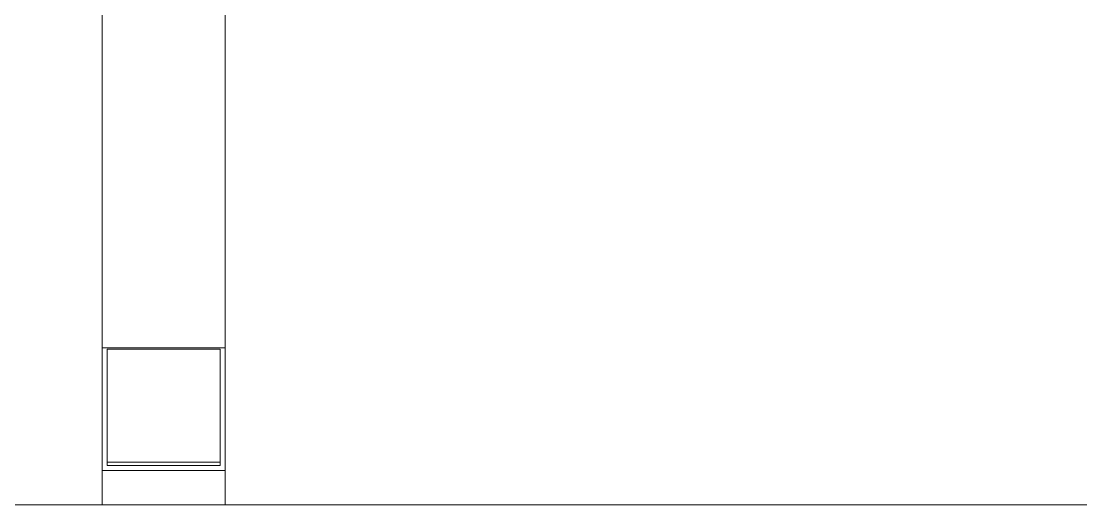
# Model space of a CAD drawing. Header units: centimetres. Extents: x -13467 to 3766, y -437 to 1921.
# Drawn here: x -7533.59 to -7490.46, y 118.13 to 137.83 of the extents above; entities that cross this region are included whole.
import ezdxf

# ---------------------------------------------------------------- set-up
doc = ezdxf.new("R2010")
doc.units = ezdxf.units.CM
doc.layers.add('G-IMPT', color=7, linetype='Continuous', lineweight=9)
doc.layers.add('M-EQPM', color=7, linetype='Continuous', lineweight=9)

# ---------------------------------------------------------------- blocks, each defined once
blk = doc.blocks.new('EQ-02-004 - EQ-02-004_dwg_Agrupar_892-1526218-Sección 1-1')
at = {"layer": 'G-IMPT'}
blk.add_line((-7432.119, 118.129), (-8054.093, 118.129), dxfattribs=at)
blk.add_line((-7432.119, 118.129), (-8054.093, 118.129), dxfattribs=at)
at = {"layer": 'G-IMPT', "flags": 128}
blk.add_lwpolyline([(-7432.119, 118.129), (-7432.119, 181.18), (-7432.119, 118.129), (-8054.093, 118.129), (-8054.093, 181.18), (-8059.093, 181.18)], dxfattribs=at)
blk = doc.blocks.new('EQ-02-004 - EQ-02-004_dwg_Agrupar_771-1526235-Sección 1-1')
at = {"layer": 'M-EQPM', "color": 136, "true_color": 0x007f7f}
for p, q in [((-7530.294, 179.114), (-7530.294, 124.529)), ((-7530.294, 179.114), (-7530.294, 124.529)), ((-7530.294, 179.114), (-7530.294, 124.529)), ((-7525.294, 179.114), (-7525.294, 124.529)), ((-7525.294, 124.529), (-7525.294, 179.114)), ((-7525.294, 179.114), (-7525.294, 124.529)), ((-7530.294, 124.529), (-7530.294, 119.529)), ((-7530.294, 124.529), (-7525.294, 124.529)), ((-7525.494, 124.471), (-7530.094, 124.471)), ((-7530.094, 124.471), (-7530.094, 119.871)), ((-7530.094, 124.471), (-7525.494, 124.471)), ((-7530.094, 119.871), (-7530.094, 124.471)), ((-7525.494, 124.471), (-7525.494, 119.871)), ((-7525.494, 119.871), (-7525.494, 124.471)), ((-7525.294, 124.529), (-7525.294, 119.529)), ((-7530.294, 118.129), (-7530.294, 119.529)), ((-7530.294, 119.529), (-7525.294, 119.529)), ((-7530.094, 119.729), (-7530.094, 119.871)), ((-7530.094, 119.871), (-7525.494, 119.871)), ((-7530.094, 119.871), (-7525.494, 119.871)), ((-7530.094, 119.729), (-7530.094, 119.871)), ((-7530.094, 119.729), (-7525.494, 119.729)), ((-7530.094, 119.729), (-7525.494, 119.729)), ((-7525.494, 119.729), (-7530.094, 119.729)), ((-7525.494, 119.729), (-7525.494, 119.871)), ((-7525.494, 119.729), (-7525.494, 119.871)), ((-7525.294, 119.529), (-7525.294, 118.129))]:
    blk.add_line(p, q, dxfattribs=at)
at = {"layer": 'M-EQPM', "color": 136, "true_color": 0x007f7f, "flags": 128}
for points in [[(-7525.294, 118.129), (-7525.294, 119.529), (-7530.294, 119.529), (-7530.294, 124.529), (-7525.294, 124.529)], [(-7530.294, 124.529), (-7530.294, 119.529), (-7530.294, 118.129)], [(-7530.294, 124.529), (-7525.294, 124.529), (-7525.294, 119.529), (-7530.294, 119.529), (-7530.294, 118.129)], [(-7525.494, 119.871), (-7525.494, 124.471), (-7530.094, 124.471), (-7530.094, 119.871)], [(-7525.294, 124.529), (-7525.294, 119.529), (-7525.294, 118.129)], [(-7530.094, 119.871), (-7530.094, 119.729), (-7525.494, 119.729), (-7530.094, 119.729), (-7525.494, 119.729)], [(-7525.494, 119.729), (-7525.494, 119.871), (-7530.094, 119.871)]]:
    blk.add_lwpolyline(points, dxfattribs=at)
blk = doc.blocks.new('EQ-02-004 - EQ-02-004_dwg-1526208-Sección 1-1')
for name in ['EQ-02-004 - EQ-02-004_dwg_Agrupar_771-1526235-Sección 1-1', 'EQ-02-004 - EQ-02-004_dwg_Agrupar_892-1526218-Sección 1-1']:
    blk.add_blockref(name, (0, 0))
blk = doc.blocks.new('EQ-02-004 - EQ-02-004-1526283-Sección 1-1')
blk.add_blockref('EQ-02-004 - EQ-02-004_dwg-1526208-Sección 1-1', (0, 0))
blk = doc.blocks.new('PQ_RVR_MEP-01_ZZ_ZZ_MO_T_A_rvt-1-Sección 1-1')
at = {"layer": 'M-EQPM', "lineweight": 9}
blk.add_blockref('EQ-02-004 - EQ-02-004-1526283-Sección 1-1', (0, 0), dxfattribs=at)

msp = doc.modelspace()

# ---------------------------------------------------------------- block references
at = {"lineweight": 5}
msp.add_blockref('PQ_RVR_MEP-01_ZZ_ZZ_MO_T_A_rvt-1-Sección 1-1', (0, 0), dxfattribs=at)

doc.saveas('drawing.dxf')
